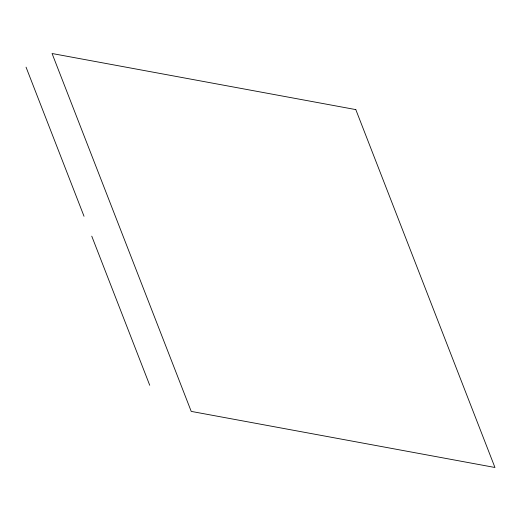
<?xml version="1.0" encoding="UTF-8"?>
<svg xmlns="http://www.w3.org/2000/svg" width="521" height="521" viewBox="0 0 521 521"><rect width="100%" height="100%" fill="white"/><g stroke="black" fill="none" stroke-linecap="round" stroke-linejoin="round"><path stroke-width="0.78" d="M26.05 67.163L84.031 216.28M91.761 236.163L149.735 385.279M355.804 109.605L52.067 53.513L191.22 411.395L494.95 467.487L355.804 109.605"/></g></svg>
